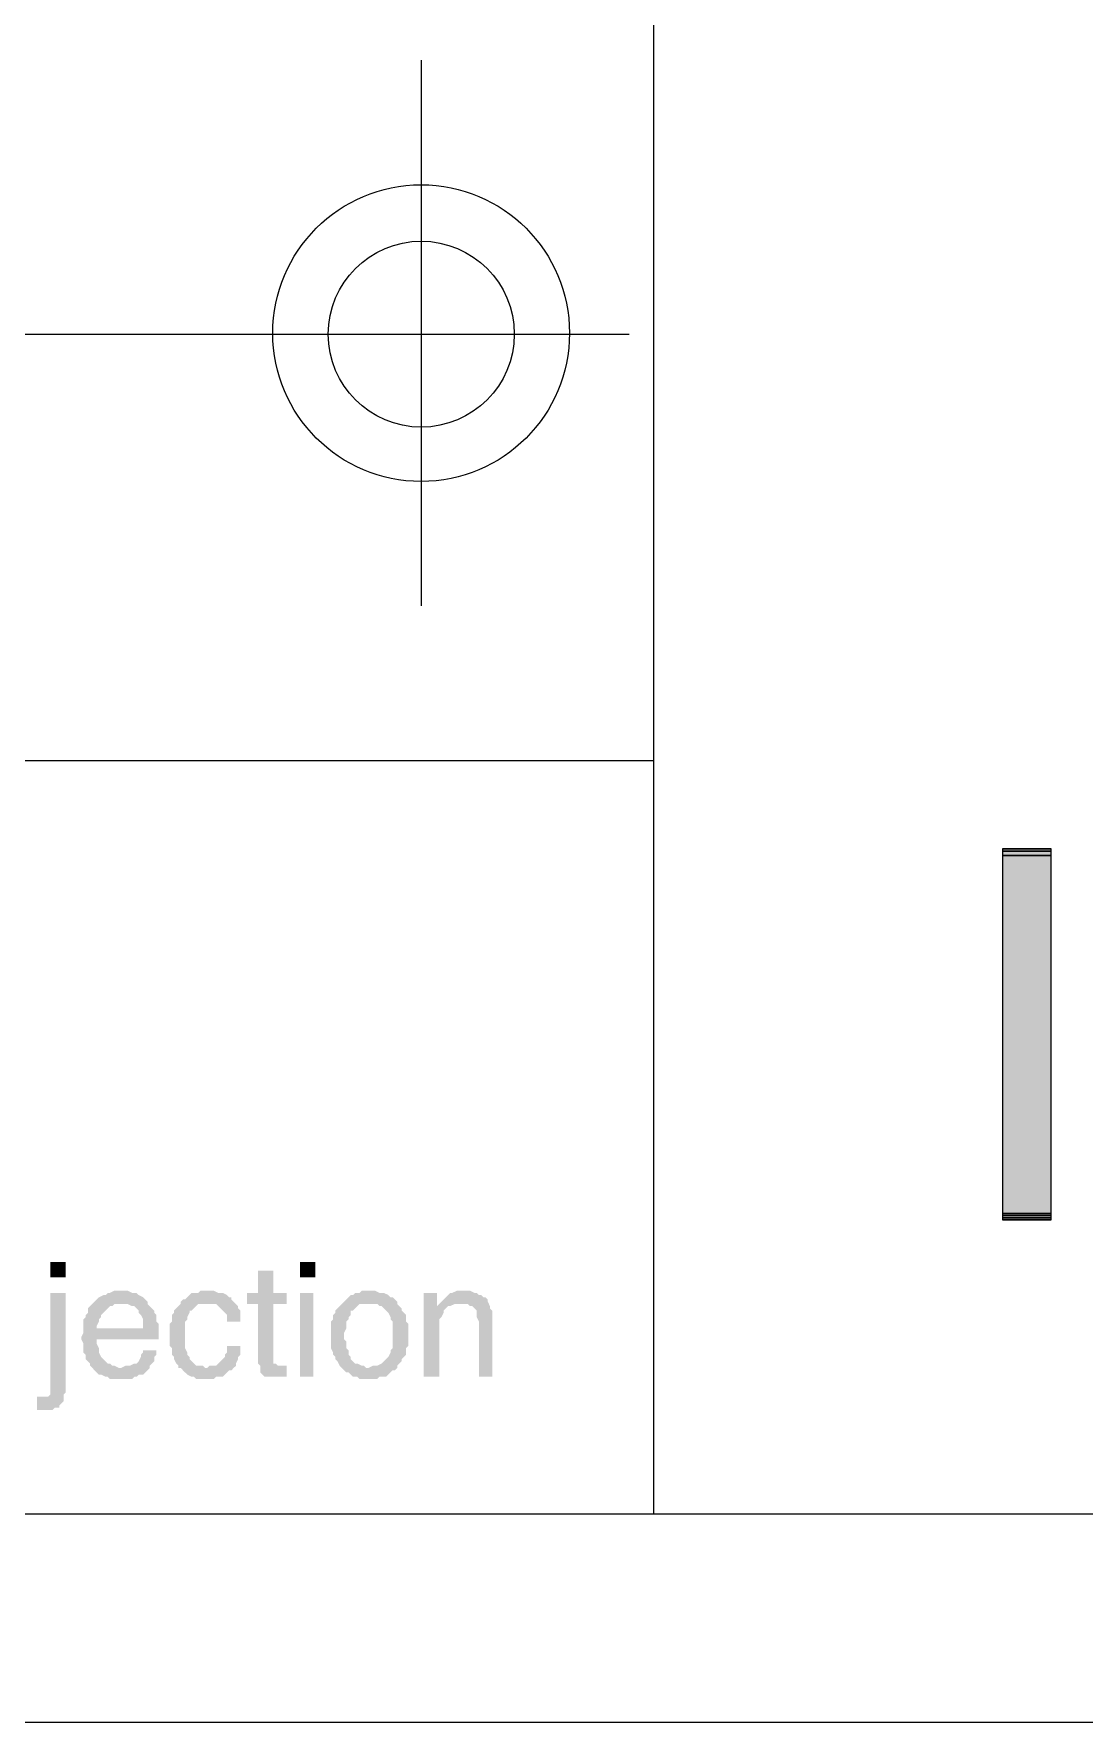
# Model space of a CAD drawing. Header units: millimetres. Extents: x 7018 to 13530, y 4187 to 5692.
# Drawn here: x 12055.59 to 12077.05, y 4951.87 to 4986.37 of the extents above; entities that cross this region are included whole.
import ezdxf

# ---------------------------------------------------------------- set-up
doc = ezdxf.new("R2010")
doc.units = ezdxf.units.MM

# ---------------------------------------------------------------- blocks, each defined once
blk = doc.blocks.new('fr')
at = {"transparency": 33554559}
blk.add_hatch(color=256, dxfattribs=at).paths.add_polyline_path([(1488.156, -437.24), (1488.156, -444.822), (1489.149, -444.822), (1489.149, -437.24)])
for points in [[(1488.201, -437.24), (1488.156, -437.24)], [(1489.149, -437.24), (1488.156, -437.24)], [(1489.149, -437.24), (1488.156, -437.24)], [(1489.149, -437.24), (1488.156, -437.24)], [(1489.149, -437.24), (1488.156, -437.24)], [(1489.149, -437.24), (1488.156, -437.24)], [(1489.149, -437.24), (1488.156, -437.24)], [(1489.149, -437.24), (1488.156, -437.24)], [(1489.149, -437.24), (1488.156, -437.24)], [(1489.149, -437.24), (1488.156, -437.24)], [(1489.149, -437.24), (1488.156, -437.24)], [(1489.149, -437.24), (1488.156, -437.24)], [(1489.149, -437.24), (1488.156, -437.24)], [(1489.149, -437.24), (1488.156, -437.24)], [(1489.149, -437.24), (1488.156, -437.24)], [(1489.149, -444.822), (1489.149, -437.24), (1488.156, -437.24), (1488.156, -444.822)], [(1489.149, -437.285), (1488.156, -437.285)], [(1489.149, -437.285), (1488.156, -437.285)], [(1489.149, -437.375), (1488.156, -437.375)], [(1489.149, -437.375), (1488.156, -437.375)], [(1488.246, -437.24), (1488.201, -437.24)], [(1488.291, -437.24), (1488.246, -437.24)], [(1488.337, -437.24), (1488.291, -437.24)], [(1488.427, -437.24), (1488.337, -437.24)], [(1488.562, -437.24), (1488.427, -437.24)], [(1488.788, -437.24), (1488.562, -437.24)], [(1488.878, -437.24), (1488.788, -437.24)], [(1488.968, -437.24), (1488.878, -437.24)], [(1489.014, -437.24), (1488.968, -437.24)], [(1489.059, -437.24), (1489.014, -437.24)], [(1489.104, -437.24), (1489.059, -437.24)], [(1489.149, -437.24), (1489.104, -437.24)], [(1489.149, -444.687), (1488.156, -444.687)], [(1489.149, -444.687), (1488.156, -444.687)], [(1489.149, -444.732), (1488.156, -444.732)], [(1489.149, -444.732), (1488.156, -444.732)], [(1489.149, -444.777), (1488.156, -444.777)], [(1489.149, -444.777), (1488.156, -444.777)], [(1489.149, -444.777), (1488.156, -444.777)], [(1489.149, -444.777), (1488.156, -444.777)], [(1489.149, -444.777), (1488.156, -444.777)], [(1489.149, -444.777), (1488.156, -444.777)], [(1489.149, -444.822), (1488.156, -444.822)], [(1489.149, -444.822), (1488.156, -444.822)], [(1489.149, -444.822), (1488.156, -444.822)], [(1489.149, -444.822), (1488.156, -444.822)], [(1488.201, -444.822), (1488.156, -444.822)], [(1488.246, -444.822), (1488.201, -444.822)], [(1488.291, -444.822), (1488.246, -444.822)], [(1488.337, -444.822), (1488.291, -444.822)], [(1488.472, -444.822), (1488.337, -444.822)], [(1488.698, -444.822), (1488.472, -444.822)], [(1488.788, -444.822), (1488.698, -444.822)], [(1488.923, -444.822), (1488.788, -444.822)], [(1489.014, -444.822), (1488.923, -444.822)], [(1489.059, -444.822), (1489.014, -444.822)], [(1489.104, -444.822), (1489.059, -444.822)], [(1489.149, -444.822), (1489.104, -444.822)]]:
    blk.add_lwpolyline(points, close=True)
blk.add_lwpolyline([(1489.149, -444.822), (1489.149, -444.777)])

msp = doc.modelspace()

# ---------------------------------------------------------------- hatches: boundary and pattern name
at = {"transparency": 33554559}
for points in [[(12056.242, 4960.961), (12056.242, 4961.277), (12055.926, 4961.277), (12055.926, 4960.961)], [(12061.342, 4960.961), (12061.342, 4961.277), (12061.026, 4961.277), (12061.026, 4960.961)], [(12060.485, 4961.096), (12060.169, 4961.096), (12060.169, 4960.645), (12059.943, 4960.645), (12059.943, 4960.419), (12060.169, 4960.419), (12060.169, 4959.201), (12060.214, 4959.156), (12060.214, 4959.02), (12060.259, 4958.975), (12060.259, 4958.975), (12060.304, 4958.93), (12060.756, 4958.93), (12060.756, 4959.156), (12060.575, 4959.156), (12060.53, 4959.201), (12060.485, 4959.201), (12060.485, 4960.419), (12060.756, 4960.419), (12060.756, 4960.645), (12060.485, 4960.645)], [(12056.242, 4960.645), (12055.926, 4960.645), (12055.926, 4958.569), (12055.881, 4958.524), (12055.656, 4958.524), (12055.656, 4958.253), (12055.972, 4958.253), (12056.017, 4958.298), (12056.107, 4958.298), (12056.107, 4958.343), (12056.152, 4958.388), (12056.197, 4958.434), (12056.197, 4958.569), (12056.242, 4958.614), (12056.242, 4958.704)], [(12057.371, 4960.69), (12057.235, 4960.69), (12057.145, 4960.645), (12057.1, 4960.645), (12057.055, 4960.6), (12057.01, 4960.6), (12056.919, 4960.555), (12056.874, 4960.51), (12056.829, 4960.465), (12056.784, 4960.419), (12057.506, 4960.419), (12057.596, 4960.374), (12057.641, 4960.374), (12057.687, 4960.329), (12057.732, 4960.284), (12057.732, 4960.239), (12057.777, 4960.194), (12057.822, 4960.103), (12057.822, 4959.923), (12056.874, 4959.923), (12056.603, 4959.878), (12056.603, 4959.833), (12056.558, 4959.742), (12056.558, 4959.697), (12056.603, 4959.607), (12056.603, 4959.427), (12056.649, 4959.381), (12056.649, 4959.291), (12056.694, 4959.246), (12056.739, 4959.201), (12056.739, 4959.156), (12056.784, 4959.111), (12056.784, 4959.111), (12056.829, 4959.065), (12056.874, 4959.02), (12056.919, 4958.975), (12056.964, 4958.975), (12057.055, 4958.93), (12057.1, 4958.93), (12057.145, 4958.885), (12057.596, 4958.885), (12057.641, 4958.93), (12057.687, 4958.93), (12057.732, 4958.975), (12057.822, 4958.975), (12057.867, 4959.02), (12057.912, 4959.065), (12057.957, 4959.111), (12057.326, 4959.111), (12057.235, 4959.156), (12057.19, 4959.156), (12057.145, 4959.201), (12057.1, 4959.201), (12057.055, 4959.246), (12057.01, 4959.291), (12057.01, 4959.291), (12056.964, 4959.336), (12056.919, 4959.427), (12056.919, 4959.517), (12056.874, 4959.607), (12056.874, 4959.697), (12058.138, 4959.697), (12058.138, 4960.013), (12058.093, 4960.058), (12058.093, 4960.194), (12058.048, 4960.239), (12058.048, 4960.284), (12058.002, 4960.329), (12057.957, 4960.374), (12057.912, 4960.419), (12057.912, 4960.465), (12057.867, 4960.51), (12057.822, 4960.555), (12057.732, 4960.6), (12057.687, 4960.645), (12057.596, 4960.645), (12057.506, 4960.69), (12057.461, 4960.69)], [(12056.784, 4960.419), (12056.784, 4960.419), (12056.739, 4960.374), (12056.694, 4960.329), (12056.694, 4960.239), (12056.649, 4960.194), (12056.649, 4960.149), (12056.603, 4960.103), (12056.603, 4959.878), (12056.874, 4959.923), (12056.874, 4959.968), (12056.919, 4960.058), (12056.919, 4960.103), (12056.964, 4960.149), (12056.964, 4960.194), (12057.01, 4960.239), (12057.055, 4960.284), (12057.1, 4960.329), (12057.145, 4960.374), (12057.19, 4960.374), (12057.235, 4960.419), (12057.371, 4960.419)], [(12058.589, 4960.419), (12058.544, 4960.374), (12058.499, 4960.329), (12058.454, 4960.284), (12058.454, 4960.239), (12058.409, 4960.194), (12058.409, 4960.058), (12058.364, 4960.013), (12058.364, 4959.562), (12058.409, 4959.517), (12058.409, 4959.381), (12058.454, 4959.336), (12058.454, 4959.291), (12058.499, 4959.201), (12058.544, 4959.156), (12058.544, 4959.111), (12059.131, 4959.111), (12059.086, 4959.111), (12059.041, 4959.156), (12058.905, 4959.156), (12058.86, 4959.201), (12058.815, 4959.246), (12058.77, 4959.291), (12058.77, 4959.336), (12058.725, 4959.381), (12058.725, 4959.427), (12058.679, 4959.517), (12058.679, 4960.058), (12058.725, 4960.103), (12058.725, 4960.149), (12058.77, 4960.239), (12058.77, 4960.284), (12058.815, 4960.284), (12058.86, 4960.329), (12058.905, 4960.374), (12058.95, 4960.419), (12059.131, 4960.419)], [(12059.131, 4960.69), (12058.995, 4960.69), (12058.95, 4960.645), (12058.815, 4960.645), (12058.77, 4960.6), (12058.725, 4960.555), (12058.679, 4960.51), (12058.634, 4960.51), (12058.589, 4960.465), (12058.589, 4960.419), (12059.311, 4960.419), (12059.356, 4960.374), (12059.402, 4960.329), (12059.447, 4960.284), (12059.492, 4960.239), (12059.537, 4960.194), (12059.537, 4960.058), (12059.808, 4960.058), (12059.808, 4960.284), (12059.763, 4960.329), (12059.763, 4960.374), (12059.718, 4960.419), (12059.672, 4960.465), (12059.627, 4960.51), (12059.627, 4960.555), (12059.582, 4960.555), (12059.537, 4960.6), (12059.447, 4960.645), (12059.356, 4960.645), (12059.266, 4960.69), (12059.221, 4960.69)], [(12061.297, 4958.93), (12061.297, 4960.645), (12061.026, 4960.645), (12061.026, 4958.93)], [(12062.425, 4960.69), (12062.29, 4960.69), (12062.245, 4960.645), (12062.155, 4960.645), (12062.11, 4960.6), (12062.064, 4960.6), (12062.019, 4960.555), (12061.974, 4960.51), (12061.929, 4960.465), (12061.884, 4960.419), (12061.884, 4960.419), (12061.839, 4960.374), (12061.794, 4960.329), (12061.748, 4960.284), (12061.748, 4960.239), (12061.703, 4960.194), (12061.703, 4960.103), (12061.658, 4960.058), (12061.658, 4959.788), (12061.658, 4959.517), (12061.703, 4959.427), (12061.703, 4959.381), (12061.748, 4959.336), (12061.748, 4959.291), (12061.794, 4959.246), (12061.839, 4959.156), (12061.884, 4959.111), (12062.425, 4959.111), (12062.38, 4959.111), (12062.335, 4959.156), (12062.29, 4959.156), (12062.2, 4959.201), (12062.155, 4959.201), (12062.11, 4959.246), (12062.064, 4959.291), (12062.064, 4959.336), (12062.019, 4959.381), (12062.019, 4959.472), (12061.974, 4959.517), (12061.974, 4959.652), (12061.929, 4959.697), (12061.929, 4959.833), (12061.974, 4959.923), (12061.974, 4960.058), (12062.019, 4960.103), (12062.019, 4960.149), (12062.064, 4960.194), (12062.064, 4960.284), (12062.11, 4960.284), (12062.155, 4960.329), (12062.2, 4960.374), (12062.245, 4960.419), (12062.425, 4960.419), (12063.012, 4960.465), (12062.967, 4960.51), (12062.922, 4960.555), (12062.877, 4960.555), (12062.832, 4960.6), (12062.741, 4960.645), (12062.651, 4960.645), (12062.561, 4960.69), (12062.516, 4960.69)], [(12063.012, 4960.465), (12062.425, 4960.419), (12062.606, 4960.419), (12062.651, 4960.374), (12062.696, 4960.374), (12062.741, 4960.329), (12062.786, 4960.284), (12062.832, 4960.239), (12062.877, 4960.149), (12062.877, 4960.103), (12062.922, 4960.058), (12062.922, 4959.517), (12062.877, 4959.472), (12062.877, 4959.427), (12062.832, 4959.336), (12062.786, 4959.291), (12062.786, 4959.291), (12062.741, 4959.246), (12062.696, 4959.201), (12062.606, 4959.156), (12062.516, 4959.156), (12062.425, 4959.111), (12061.884, 4959.111), (12061.929, 4959.065), (12061.974, 4959.02), (12062.019, 4959.02), (12062.064, 4958.975), (12062.11, 4958.93), (12062.2, 4958.93), (12062.245, 4958.885), (12062.606, 4958.885), (12062.651, 4958.93), (12062.786, 4958.93), (12062.832, 4958.975), (12062.877, 4959.02), (12062.922, 4959.065), (12062.967, 4959.065), (12063.012, 4959.111), (12063.012, 4959.156), (12063.057, 4959.201), (12063.102, 4959.246), (12063.102, 4959.291), (12063.148, 4959.336), (12063.193, 4959.381), (12063.193, 4959.517), (12063.238, 4959.562), (12063.238, 4959.788), (12063.238, 4960.013), (12063.193, 4960.058), (12063.193, 4960.194), (12063.148, 4960.239), (12063.102, 4960.284), (12063.102, 4960.329), (12063.057, 4960.374), (12063.012, 4960.419)], [(12063.825, 4960.645), (12063.554, 4960.645), (12063.554, 4958.93), (12063.87, 4958.93), (12063.87, 4959.833), (12063.87, 4960.103), (12063.915, 4960.149), (12063.96, 4960.239), (12063.96, 4960.284), (12063.96, 4960.284), (12064.005, 4960.329), (12064.05, 4960.374), (12063.825, 4960.374)], [(12064.366, 4960.69), (12064.231, 4960.69), (12064.14, 4960.645), (12064.095, 4960.645), (12064.05, 4960.6), (12064.005, 4960.555), (12063.96, 4960.51), (12063.915, 4960.465), (12063.825, 4960.374), (12064.095, 4960.374), (12064.186, 4960.419), (12064.321, 4960.419), (12064.863, 4960.465), (12064.863, 4960.51), (12064.817, 4960.555), (12064.772, 4960.555), (12064.727, 4960.6), (12064.682, 4960.6), (12064.637, 4960.645), (12064.592, 4960.645), (12064.502, 4960.69), (12064.456, 4960.69)], [(12064.863, 4960.465), (12064.321, 4960.419), (12064.456, 4960.419), (12064.502, 4960.374), (12064.547, 4960.374), (12064.592, 4960.329), (12064.592, 4960.329), (12064.637, 4960.284), (12064.637, 4960.149), (12064.682, 4960.058), (12064.682, 4958.93), (12064.953, 4958.93), (12064.953, 4960.284), (12064.908, 4960.329), (12064.908, 4960.374)], [(12058.093, 4959.472), (12057.822, 4959.472), (12057.822, 4959.427), (12057.777, 4959.381), (12057.777, 4959.336), (12057.732, 4959.246), (12057.687, 4959.201), (12057.641, 4959.201), (12057.551, 4959.156), (12057.461, 4959.156), (12057.371, 4959.111), (12057.957, 4959.111), (12057.957, 4959.156), (12058.002, 4959.201), (12058.048, 4959.246), (12058.048, 4959.336), (12058.093, 4959.381)], [(12059.808, 4959.562), (12059.537, 4959.562), (12059.537, 4959.427), (12059.492, 4959.381), (12059.492, 4959.336), (12059.447, 4959.291), (12059.402, 4959.246), (12059.356, 4959.201), (12059.311, 4959.156), (12059.176, 4959.156), (12059.131, 4959.111), (12058.544, 4959.111), (12058.589, 4959.111), (12058.634, 4959.065), (12058.679, 4959.02), (12058.725, 4958.975), (12058.815, 4958.93), (12058.86, 4958.93), (12058.905, 4958.885), (12059.266, 4958.885), (12059.311, 4958.93), (12059.447, 4958.93), (12059.492, 4958.975), (12059.537, 4959.02), (12059.582, 4959.065), (12059.627, 4959.065), (12059.672, 4959.111), (12059.718, 4959.156), (12059.718, 4959.201), (12059.763, 4959.291), (12059.763, 4959.336), (12059.808, 4959.381), (12059.808, 4959.472)]]:
    msp.add_hatch(color=256, dxfattribs=at).paths.add_polyline_path(points)

# ---------------------------------------------------------------- linework, layer by layer
msp.add_line((11706.359, 4956.132), (12115.615, 4956.132))
msp.add_lwpolyline([(12119.653, 4951.873), (12119.653, 5248.873), (11699.653, 5248.873), (11699.653, 4951.873)], close=True)
for points in [[(12068.247, 4986.912), (12068.247, 4956.132)], [(12063.509, 4974.681), (12063.509, 4985.829)], [(12048.886, 4980.232), (12067.751, 4980.232)], [(11719.177, 4971.522), (12068.247, 4971.522)]]:
    msp.add_lwpolyline(points)
for centre, radius in [((12063.502, 4980.254), 3.031), ((12063.504, 4980.233), 1.9)]:
    msp.add_circle(centre, radius)

# ---------------------------------------------------------------- block references
at = {"color": 0}
msp.add_blockref('fr', (10587.222, 5406.957), dxfattribs=at)

doc.saveas('drawing.dxf')
